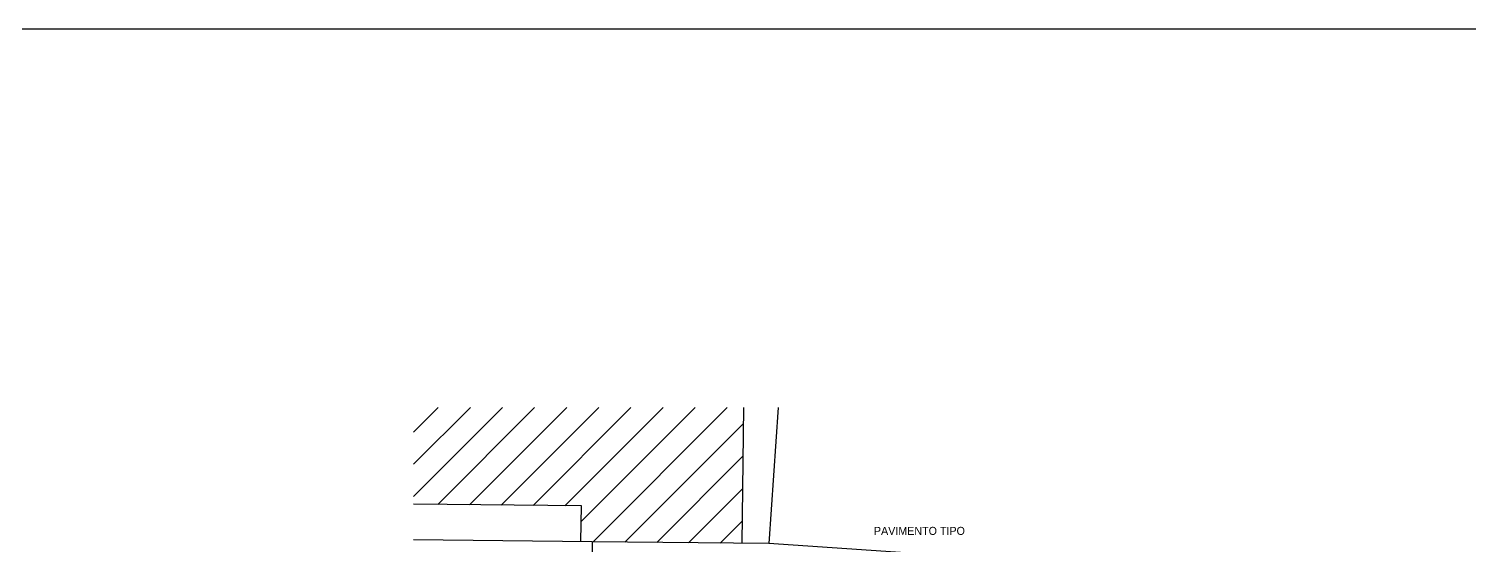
# Model space of a CAD drawing. Header units: millimetres. Extents: x 935 to 1399, y 512 to 900.
# Drawn here: x 1114.7 to 1178.1, y 877.3 to 900 of the extents above; entities that cross this region are included whole.
import ezdxf

# ---------------------------------------------------------------- set-up
doc = ezdxf.new("R2010")
doc.units = ezdxf.units.MM
doc.layers.add('terrenos', color=3, linetype='Continuous')
doc.layers.add('VEGETAÇÃO', color=3, linetype='Continuous')

msp = doc.modelspace()

# ---------------------------------------------------------------- hatches: boundary and pattern name
at = {"layer": 'VEGETAÇÃO'}
h = msp.add_hatch(dxfattribs=at)
h.set_pattern_fill('_USER', angle=45, style=0, pattern_type=0)
h.set_pattern_definition([(45, (638.2659, 1088.9072), (-0.7071068, 0.7071068), [])])
h.paths.add_polyline_path([(1146.15221, 883.32425), (1131.63329, 883.32425), (1131.63329, 879.07148), (1139.01927, 878.99154), (1139.00226, 877.42011), (1139.49399, 877.41495), (1146.08751, 877.34576)])

# ---------------------------------------------------------------- linework, layer by layer
at = {"color": 6}
msp.add_lwpolyline([(935.11631, 899.98189), (1398.54949, 899.98189), (1398.54949, 511.99751), (935.11631, 511.99751)], close=True, dxfattribs=at)
at = {"layer": 'terrenos', "color": 7}
msp.add_lwpolyline([(1150.75276, 833.62187), (1168.61641, 833.62187), (1168.61641, 875.84655), (1157.99878, 876.60525), (1147.27273, 877.33332), (1139.49399, 877.41495), (1139.49399, 833.77187)], dxfattribs=at)
at = {"layer": 'VEGETAÇÃO', "color": 7}
for p, q in [((1146.15221, 883.32425), (1146.08751, 877.34615)), ((1147.67938, 883.32425), (1147.27273, 877.33332)), ((1139.01927, 878.99154), (1131.63329, 879.07148)), ((1139.49399, 877.41495), (1131.63329, 877.49744))]:
    msp.add_line(p, q, dxfattribs=at)
at = {"layer": 'VEGETAÇÃO', "color": 253}
for p, q in [((1139.00229, 877.42283), (1139.01927, 878.99154)), ((1139.49399, 877.26494), (1139.49242, 877.26496)), ((1139.49399, 877.26494), (1139.49242, 877.26496)), ((1139.49399, 877.26494), (1139.49242, 877.26496)), ((1139.64399, 877.41495), (1139.64399, 877.41337)), ((1139.64399, 877.41495), (1139.64399, 877.41337)), ((1139.64399, 877.41495), (1139.64399, 877.41337))]:
    msp.add_line(p, q, dxfattribs=at)
at = {"layer": 'VEGETAÇÃO', "color": 7}
msp.add_lwpolyline([(1150.75276, 833.62187), (1168.61641, 833.62187), (1168.61641, 875.84655), (1157.99878, 876.60525), (1147.27273, 877.33332), (1139.49399, 877.41495), (1139.49399, 833.77187)], dxfattribs=at)

# ---------------------------------------------------------------- texts
at = {"insert": (1151.90251, 878.06894), "char_height": 0.352405, "width": 24.3855, "attachment_point": 1}
msp.add_mtext('PAVIMENTO TIPO', dxfattribs=at)
msp.add_mtext('PAVIMENTO TIPO', dxfattribs=at)

doc.saveas('drawing.dxf')
